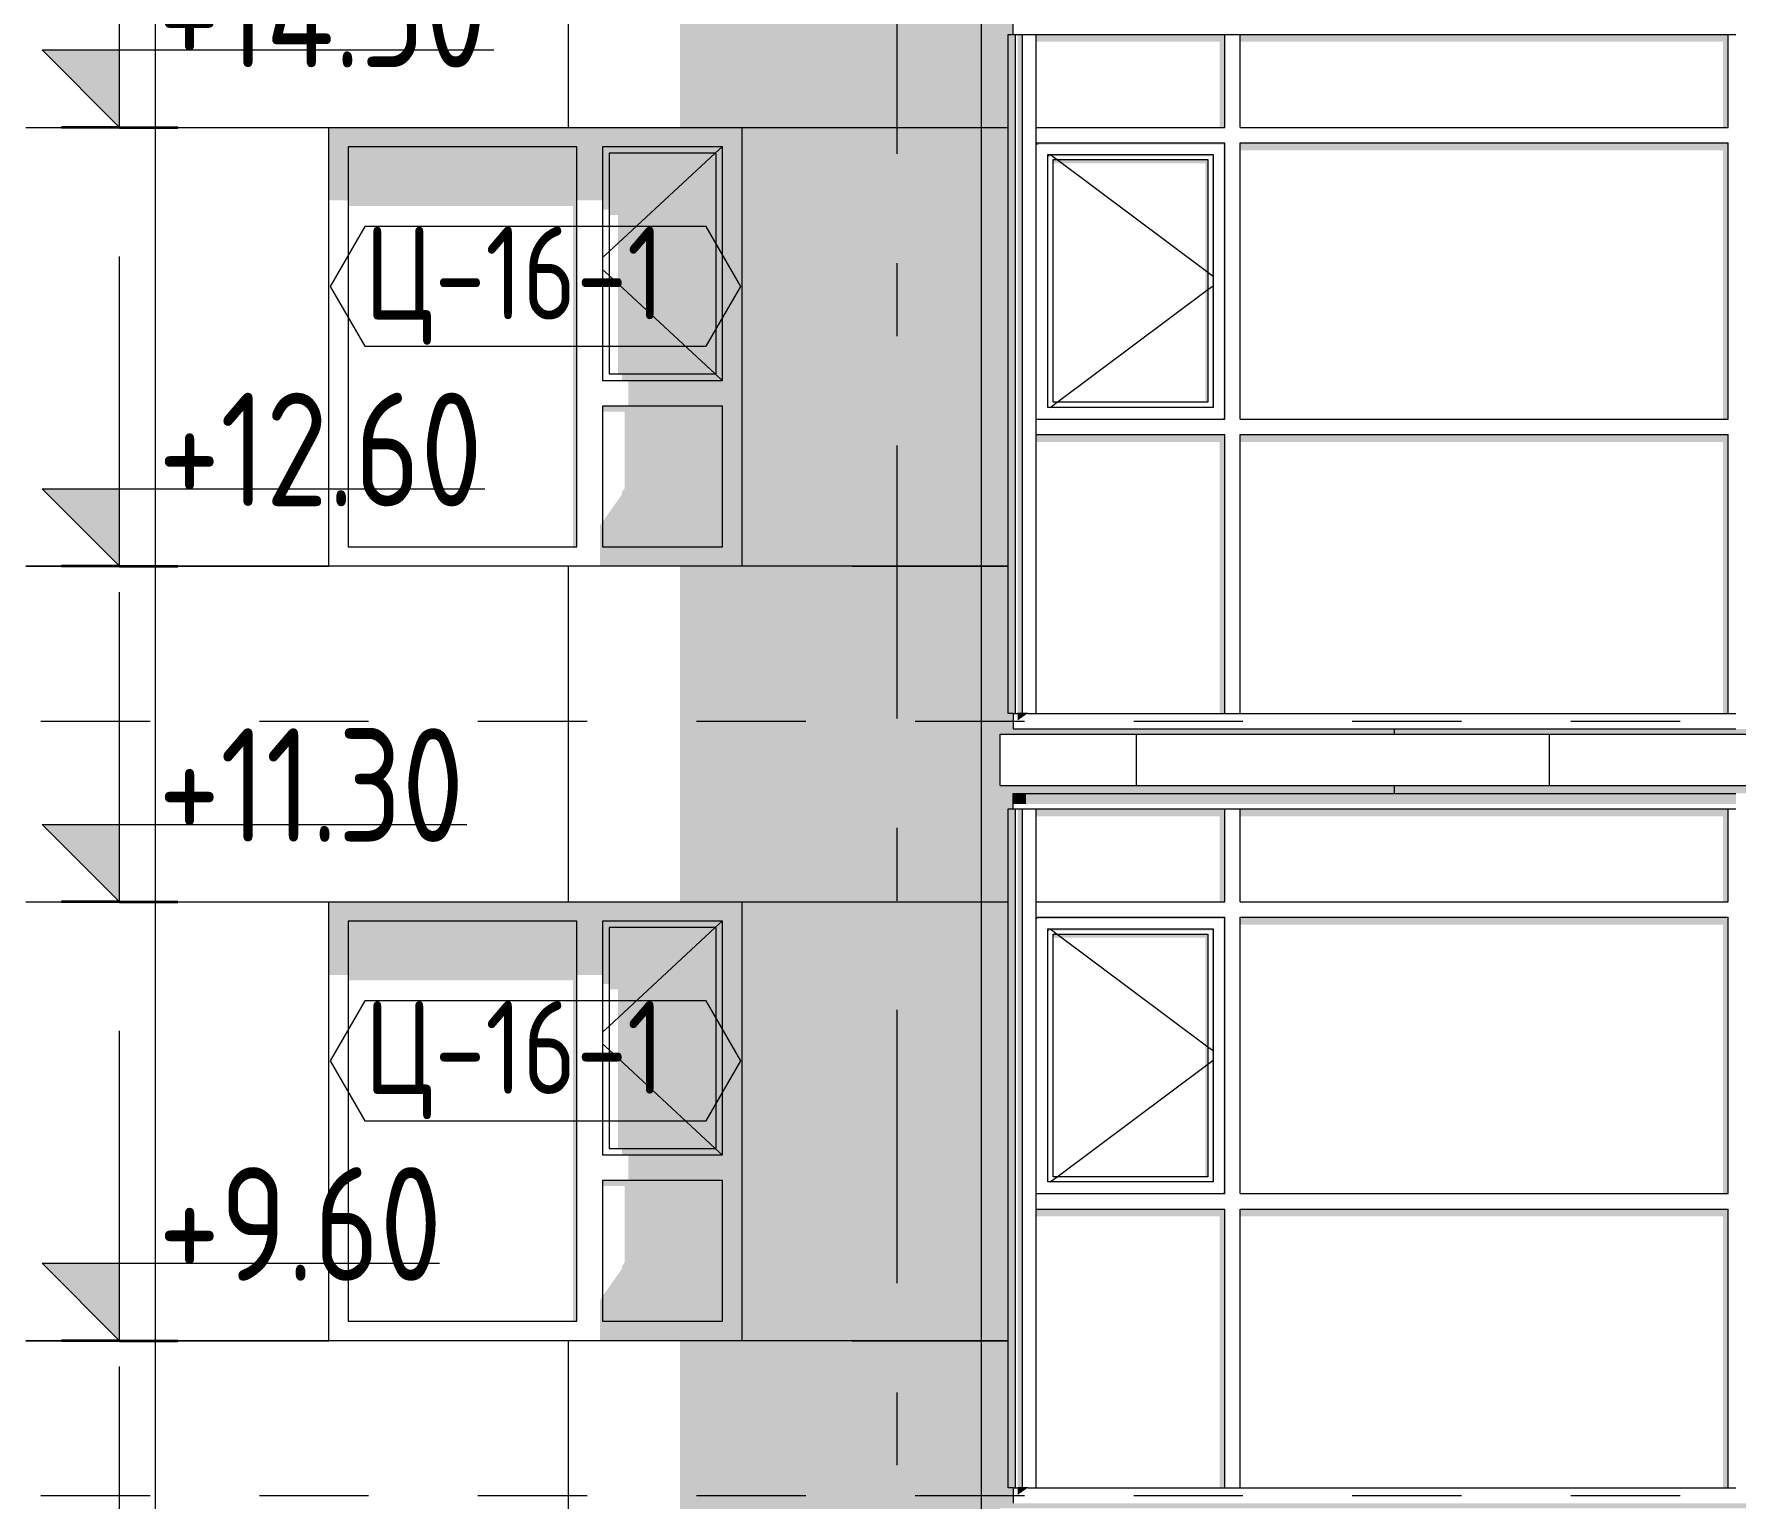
# Model space of a CAD drawing. Header units: millimetres. Extents: x 18162 to 7085488, y 72188 to 247925.
# Drawn here: x 5809667 to 5816259, y 115371 to 121046 of the extents above; entities that cross this region are included whole.
import ezdxf
from ezdxf.enums import TextEntityAlignment as Align

# ---------------------------------------------------------------- set-up
doc = ezdxf.new("R2010")
doc.units = ezdxf.units.MM
doc.header["$MEASUREMENT"] = 0
doc.linetypes.add('Dashed', pattern=[423.333333, 211.666667, -211.666667])
doc.linetypes.add('Double Dashed', pattern=[1093.611073, 529.166651, -211.666656, 141.111112, -211.666656])
for name, color, linetype in [('Archicad Windows', 7, 'Continuous'), ('Finish - Wall', 7, 'Continuous'), ('Structural - Bearing', 7, 'Continuous'), ('Structural - Grid', 7, 'Continuous')]:
    doc.layers.add(name, color=color, linetype=linetype)
doc.styles.add('GENERATED_STYLE_3', font='', dxfattribs={"width": 0.8})
doc.styles.get('GENERATED_STYLE_3').set_extended_font_data('ISOCPEUR MON')
doc.dimstyles.new('GENERATED_STYLE__19', dxfattribs={"dimtxt": 440.00001, "dimasz": 228, "dimexe": 0.18, "dimexo": 31028.935828, "dimgap": 0, "dimtad": 1, "dimdec": 0, "dimzin": 0, "dimdsep": 46, "dimtxsty": 'GENERATED_STYLE_3', "dimblk": 'ARROWHEAD_2', "dimblk1": 'ARROWHEAD_2', "dimblk2": 'ARROWHEAD_2', "dimcen": 0.09, "dimclrd": 13, "dimclre": 13, "dimclrt": 13, "dimadec": 0, "dimazin": 0, "dimtfac": 1, "dimtdec": 4, "dimtmove": 0, "dimatfit": 3, "dimfxl": 1, "dimtolj": 1, "dimtzin": 0, "dimarcsym": 0})
doc.dimstyles.new('GENERATED_STYLE__30', dxfattribs={"dimtxt": 440.00001, "dimasz": 228, "dimexe": 0.18, "dimexo": 0.0625, "dimgap": 0, "dimtad": 1, "dimdec": 0, "dimzin": 0, "dimdsep": 46, "dimtxsty": 'GENERATED_STYLE_3', "dimblk": 'ARROWHEAD_2', "dimblk1": 'ARROWHEAD_2', "dimblk2": 'ARROWHEAD_2', "dimcen": 0.09, "dimclrd": 13, "dimclre": 13, "dimclrt": 13, "dimadec": 0, "dimazin": 0, "dimtfac": 1, "dimtdec": 4, "dimtmove": 0, "dimatfit": 3, "dimfxl": 1, "dimtolj": 1, "dimtzin": 0, "dimarcsym": 0})

# ---------------------------------------------------------------- blocks, each defined once
blk = doc.blocks.new('*X2295', base_point=(5785635.3, 106384.1))
at = {"layer": 'Structural - Bearing', "color": 8, "linetype": 'Continuous', "lineweight": 13}
for p, q in [((5810135.3, 118284.1), (5810135.3, 115984.1)), ((5811735.3, 118284.1), (5811735.3, 117684.1)), ((5813335.3, 118284.1), (5813335.3, 115984.1)), ((5814935.3, 118134.1), (5814935.3, 118104.1)), ((5809635.3, 117684.1), (5810135.3, 117684.1)), ((5810135.3, 117684.1), (5810808.8, 117684.1)), ((5812408.8, 117684.1), (5812835.3, 117684.1)), ((5812835.3, 117684.1), (5813335.3, 117684.1)), ((5813335.3, 117684.1), (5813439.3, 117684.1)), ((5810135.3, 115984.1), (5809635.3, 115984.1)), ((5809635.3, 115984.1), (5810135.3, 115984.1)), ((5810135.3, 115984.1), (5810808.8, 115984.1)), ((5810135.3, 115984.1), (5810135.3, 115384.1)), ((5810808.8, 115984.1), (5810135.3, 115984.1)), ((5811735.3, 115984.1), (5811735.3, 115384.1)), ((5812835.3, 115984.1), (5812408.8, 115984.1)), ((5813335.3, 115984.1), (5812835.3, 115984.1)), ((5812835.3, 115984.1), (5813335.3, 115984.1)), ((5813335.3, 115984.1), (5813439.3, 115984.1)), ((5813335.3, 115984.1), (5813335.3, 115384.1)), ((5813439.3, 115984.1), (5813335.3, 115984.1)), ((5810135.3, 115384.1), (5810135.3, 115284.1)), ((5811735.3, 115384.1), (5811735.3, 115284.1)), ((5813335.3, 115384.1), (5813335.3, 115284.1))]:
    blk.add_line(p, q, dxfattribs=at)
blk = doc.blocks.new('*X2301', base_point=(5785635.3, 106384.1))
at = {"layer": 'Structural - Bearing', "color": 8, "linetype": 'Continuous', "lineweight": 13}
for p, q in [((5810135.3, 121284.1), (5810135.3, 118984.1)), ((5811735.3, 121284.1), (5811735.3, 120684.1)), ((5813335.3, 121284.1), (5813335.3, 118984.1)), ((5809635.3, 120684.1), (5810135.3, 120684.1)), ((5810135.3, 120684.1), (5810808.8, 120684.1)), ((5812408.8, 120684.1), (5812835.3, 120684.1)), ((5812835.3, 120684.1), (5813335.3, 120684.1)), ((5813335.3, 120684.1), (5813439.3, 120684.1)), ((5810135.3, 118984.1), (5809635.3, 118984.1)), ((5809635.3, 118984.1), (5810135.3, 118984.1)), ((5810135.3, 118984.1), (5810808.8, 118984.1)), ((5810135.3, 118984.1), (5810135.3, 118384.1)), ((5810808.8, 118984.1), (5810135.3, 118984.1)), ((5811735.3, 118984.1), (5811735.3, 118384.1)), ((5812835.3, 118984.1), (5812408.8, 118984.1)), ((5813335.3, 118984.1), (5812835.3, 118984.1)), ((5812835.3, 118984.1), (5813335.3, 118984.1)), ((5813335.3, 118984.1), (5813439.3, 118984.1)), ((5813335.3, 118984.1), (5813335.3, 118384.1)), ((5813439.3, 118984.1), (5813335.3, 118984.1)), ((5810135.3, 118384.1), (5810135.3, 118284.1)), ((5811735.3, 118384.1), (5811735.3, 118284.1)), ((5813335.3, 118384.1), (5813335.3, 118284.1)), ((5814935.3, 118354.1), (5814935.3, 118334.1))]:
    blk.add_line(p, q, dxfattribs=at)
blk = doc.blocks.new('*X2331', base_point=(5785635.3, 106384.1))
at = {"layer": 'Structural - Bearing', "color": 7, "linetype": 'Continuous', "lineweight": 9}
for p, q in [((5813935.3, 118334.1), (5813935.3, 118134.1)), ((5815535.3, 118334.1), (5815535.3, 118134.1)), ((5817135.3, 118334.1), (5817135.3, 118134.1)), ((5818735.3, 118334.1), (5818735.3, 118134.1)), ((5820335.3, 118334.1), (5820335.3, 118134.1))]:
    blk.add_line(p, q, dxfattribs=at)
blk = doc.blocks.new('*D2598', base_point=(5785635.3, 106384.1))
at = {"color": 13, "linetype": 'Continuous', "lineweight": 13}
for p, q in [((5838478.4, 115334.1), (5838478.4, 118134.1)), ((5838703.4, 115334.1), (5837187.8, 115334.1)), ((5838478.4, 115134.1), (5838478.4, 115334.1)), ((5838703.4, 115134.1), (5837187.8, 115134.1))]:
    blk.add_line(p, q, dxfattribs=at)
at = {"color": 12, "linetype": 'Continuous', "lineweight": 35}
for p, q in [((5838328.4, 115420.7), (5838628.4, 115247.5)), ((5838328.4, 115220.7), (5838628.4, 115047.5))]:
    blk.add_line(p, q, dxfattribs=at)
blk = doc.blocks.new('ARROWHEAD_2')
at = {"color": 0, "linetype": 'Continuous', "lineweight": 0}
for p, q in [((-0.378, -0.655), (0.378, 0.655)), ((0, 0), (-1, 0))]:
    blk.add_line(p, q, dxfattribs=at)
blk = doc.blocks.new('*D2599', base_point=(5785635.3, 106384.1))
at = {"color": 12, "linetype": 'Continuous', "lineweight": 35}
for p, q in [((5838328.4, 118220.7), (5838628.4, 118047.5)), ((5838328.4, 115420.7), (5838628.4, 115247.5))]:
    blk.add_line(p, q, dxfattribs=at)
at = {"color": 13, "linetype": 'Continuous', "lineweight": 13}
for p, q in [((5838703.4, 118134.1), (5837187.8, 118134.1)), ((5838478.4, 115334.1), (5838478.4, 118134.1))]:
    blk.add_line(p, q, dxfattribs=at)
at = {"color": 13, "lineweight": 13, "char_height": 440, "attachment_point": 7, "rotation": 90, "style": 'GENERATED_STYLE_3'}
for s, insert in [('\\A1;{\\pql;\\fISOCPEUR MON|b0|i0|c0|p0;\\W0.800000;2,800}', (5838605.9, 116549.6)), ('\\A1;{\\pql;\\fISOCPEUR MON|b0|i0|c0|p0;\\W0.800000;200}', (5838518.1, 115420.8))]:
    blk.add_mtext(s, dxfattribs=dict(at, insert=insert))
blk = doc.blocks.new('*D2600', base_point=(5785635.3, 106384.1))
at = {"color": 12, "linetype": 'Continuous', "lineweight": 35}
for p, q in [((5838328.4, 118420.7), (5838628.4, 118247.5)), ((5838328.4, 118220.7), (5838628.4, 118047.5))]:
    blk.add_line(p, q, dxfattribs=at)
at = {"color": 13, "linetype": 'Continuous', "lineweight": 13}
for p, q in [((5838478.4, 118134.1), (5838478.4, 118334.1)), ((5838703.4, 118134.1), (5837187.8, 118134.1))]:
    blk.add_line(p, q, dxfattribs=at)
blk = doc.blocks.new('*D2601', base_point=(5785635.3, 106384.1))
at = {"color": 12, "linetype": 'Continuous', "lineweight": 35}
for p, q in [((5838328.4, 121220.7), (5838628.4, 121047.5)), ((5838328.4, 118420.7), (5838628.4, 118247.5))]:
    blk.add_line(p, q, dxfattribs=at)
at = {"color": 13, "linetype": 'Continuous', "lineweight": 13}
for p, q in [((5838703.4, 121134.1), (5837187.8, 121134.1)), ((5838478.4, 118334.1), (5838478.4, 121134.1)), ((5838703.4, 118334.1), (5837187.8, 118334.1)), ((5838478.4, 118134.1), (5838478.4, 118334.1))]:
    blk.add_line(p, q, dxfattribs=at)
at = {"color": 13, "lineweight": 13, "char_height": 440, "attachment_point": 7, "rotation": 90, "style": 'GENERATED_STYLE_3'}
for s, insert in [('\\A1;{\\pql;\\fISOCPEUR MON|b0|i0|c0|p0;\\W0.800000;2,800}', (5838605.9, 119549.6)), ('\\A1;{\\pql;\\fISOCPEUR MON|b0|i0|c0|p0;\\W0.800000;200}', (5838518.1, 118420.8))]:
    blk.add_mtext(s, dxfattribs=dict(at, insert=insert))
blk = doc.blocks.new('*D2646', base_point=(5785635.3, 106384.1))
at = {"color": 13, "linetype": 'Continuous', "lineweight": 13}
for p, q in [((5801482.5, 156834.1), (5801482.5, 156980.8)), ((5816658.8, 156834.1), (5801257.5, 156834.1)), ((5801482.5, 102734.1), (5801482.5, 156834.1)), ((5806188.8, 102734.1), (5801257.5, 102734.1)), ((5801482.5, 102587.4), (5801482.5, 102734.1))]:
    blk.add_line(p, q, dxfattribs=at)
at = {"color": 12, "linetype": 'Continuous', "lineweight": 35}
for p, q in [((5801632.5, 156747.5), (5801332.5, 156920.7)), ((5801332.5, 102820.7), (5801632.5, 102647.5))]:
    blk.add_line(p, q, dxfattribs=at)
at = {"color": 13, "lineweight": 13, "insert": (5801610.1, 129125.4), "char_height": 440, "attachment_point": 7, "rotation": 90, "style": 'GENERATED_STYLE_3'}
blk.add_mtext('\\A1;{\\pql;\\fISOCPEUR MON|b0|i0|c0|p0;\\W0.800000;54,100}', dxfattribs=at)
blk = doc.blocks.new('Label_127_3', base_point=(5811608.8, 116834.1))
at = {"color": 13, "linetype": 'Continuous', "lineweight": 13, "flags": 128}
blk.add_lwpolyline([(5810813.7, 117068.3), (5810947.8, 116836.1), (5812269.9, 116836.1), (5812404, 117068.3), (5812269.9, 117300.6), (5810947.8, 117300.6)], close=True, dxfattribs=at)
at = {"color": 13, "lineweight": 13, "insert": (5810947.8, 117299.9), "char_height": 360, "attachment_point": 1, "style": 'GENERATED_STYLE_3'}
blk.add_mtext('\\A1;{\\pql;\\pt0,253000;\\fISOCPEUR MON|b0|i0|c0|p0;\\W0.800000;Ц-16-1\\fISOCPEUR MON|b0|i0|c0|p0;\\W0.800000;\\A1{\\H.66x;\\S^  ;}\\fISOCPEUR MON|b0|i0|c0|p0;\\W0.800000;\\fISOCPEUR MON|b0|i0|c0|p0;\\W0.800000;\\A1{\\H.66x;\\S^  ;}\\fISOCPEUR MON|b0|i0|c0|p0;\\W0.800000; \\fISOCPEUR MON|b0|i0|c0|p0;\\W0.800000;\\fISOCPEUR MON|b0|i0|c0|p0;\\W0.800000;\\fISOCPEUR MON|b0|i0|c0|p0;\\W0.800000;\\fISOCPEUR MON|b0|i0|c0|p0;\\W0.800000;\\fISOCPEUR MON|b0|i0|c0|p0;\\W0.800000;\\fISOCPEUR MON|b0|i0|c0|p0;\\W0.800000;\\fISOCPEUR MON|b0|i0|c0|p0;\\W0.800000;\\fISOCPEUR MON|b0|i0|c0|p0;\\W0.800000;\\fISOCPEUR MON|b0|i0|c0|p0;\\W0.800000;\\fISOCPEUR MON|b0|i0|c0|p0;\\W0.800000;\\fISOCPEUR MON|b0|i0|c0|p0;\\W0.800000;\\fISOCPEUR MON|b0|i0|c0|p0;\\W0.800000;\\fISOCPEUR MON|b0|i0|c0|p0;\\W0.800000;\\fISOCPEUR MON|b0|i0|c0|p0;\\W0.800000;\\fISOCPEUR MON|b0|i0|c0|p0;\\W0.800000;\\fISOCPEUR MON|b0|i0|c0|p0;\\W0.800000;\\fISOCPEUR MON|b0|i0|c0|p0;\\W0.800000;\\fISOCPEUR MON|b0|i0|c0|p0;\\W0.800000;\\fISOCPEUR MON|b0|i0|c0|p0;\\W0.800000;\\fISOCPEUR MON|b0|i0|c0|p0;\\W0.800000;\\fISOCPEUR MON|b0|i0|c0|p0;\\W0.800000;\\fISOCPEUR MON|b0|i0|c0|p0;\\W0.800000;\\fISOCPEUR MON|b0|i0|c0|p0;\\W0.800000;\\fISOCPEUR MON|b0|i0|c0|p0;\\W0.800000;\\fISOCPEUR MON|b0|i0|c0|p0;\\W0.800000;\\fISOCPEUR MON|b0|i0|c0|p0;\\W0.800000;\\fISOCPEUR MON|b0|i0|c0|p0;\\W0.800000;\\fISOCPEUR MON|b0|i0|c0|p0;\\W0.800000;\\fISOCPEUR MON|b0|i0|c0|p0;\\W0.800000;\\fISOCPEUR MON|b0|i0|c0|p0;\\W0.800000;\\fISOCPEUR MON|b0|i0|c0|p0;\\W0.800000;\\fISOCPEUR MON|b0|i0|c0|p0;\\W0.800000;\\fISOCPEUR MON|b0|i0|c0|p0;\\W0.800000;\\fISOCPEUR MON|b0|i0|c0|p0;\\W0.800000;\\fISOCPEUR MON|b0|i0|c0|p0;\\W0.800000;\\fISOCPEUR MON|b0|i0|c0|p0;\\W0.800000;\\fISOCPEUR MON|b0|i0|c0|p0;\\W0.800000;\\fISOCPEUR MON|b0|i0|c0|p0;\\W0.800000;\\fISOCPEUR MON|b0|i0|c0|p0;\\W0.800000;\\fISOCPEUR MON|b0|i0|c0|p0;\\W0.800000;\\fISOCPEUR MON|b0|i0|c0|p0;\\W0.800000;\\fISOCPEUR MON|b0|i0|c0|p0;\\W0.800000;\\fISOCPEUR MON|b0|i0|c0|p0;\\W0.800000;}', dxfattribs=at)
blk = doc.blocks.new('Label_132_3', base_point=(5811608.8, 119834.1))
at = {"color": 13, "linetype": 'Continuous', "lineweight": 13, "flags": 128}
blk.add_lwpolyline([(5810813.7, 120068.3), (5810947.8, 119836.1), (5812269.9, 119836.1), (5812404, 120068.3), (5812269.9, 120300.6), (5810947.8, 120300.6)], close=True, dxfattribs=at)
at = {"color": 13, "lineweight": 13, "insert": (5810947.8, 120299.9), "char_height": 360, "attachment_point": 1, "style": 'GENERATED_STYLE_3'}
blk.add_mtext('\\A1;{\\pql;\\pt0,253000;\\fISOCPEUR MON|b0|i0|c0|p0;\\W0.800000;Ц-16-1\\fISOCPEUR MON|b0|i0|c0|p0;\\W0.800000;\\A1{\\H.66x;\\S^  ;}\\fISOCPEUR MON|b0|i0|c0|p0;\\W0.800000;\\fISOCPEUR MON|b0|i0|c0|p0;\\W0.800000;\\A1{\\H.66x;\\S^  ;}\\fISOCPEUR MON|b0|i0|c0|p0;\\W0.800000; \\fISOCPEUR MON|b0|i0|c0|p0;\\W0.800000;\\fISOCPEUR MON|b0|i0|c0|p0;\\W0.800000;\\fISOCPEUR MON|b0|i0|c0|p0;\\W0.800000;\\fISOCPEUR MON|b0|i0|c0|p0;\\W0.800000;\\fISOCPEUR MON|b0|i0|c0|p0;\\W0.800000;\\fISOCPEUR MON|b0|i0|c0|p0;\\W0.800000;\\fISOCPEUR MON|b0|i0|c0|p0;\\W0.800000;\\fISOCPEUR MON|b0|i0|c0|p0;\\W0.800000;\\fISOCPEUR MON|b0|i0|c0|p0;\\W0.800000;\\fISOCPEUR MON|b0|i0|c0|p0;\\W0.800000;\\fISOCPEUR MON|b0|i0|c0|p0;\\W0.800000;\\fISOCPEUR MON|b0|i0|c0|p0;\\W0.800000;\\fISOCPEUR MON|b0|i0|c0|p0;\\W0.800000;\\fISOCPEUR MON|b0|i0|c0|p0;\\W0.800000;\\fISOCPEUR MON|b0|i0|c0|p0;\\W0.800000;\\fISOCPEUR MON|b0|i0|c0|p0;\\W0.800000;\\fISOCPEUR MON|b0|i0|c0|p0;\\W0.800000;\\fISOCPEUR MON|b0|i0|c0|p0;\\W0.800000;\\fISOCPEUR MON|b0|i0|c0|p0;\\W0.800000;\\fISOCPEUR MON|b0|i0|c0|p0;\\W0.800000;\\fISOCPEUR MON|b0|i0|c0|p0;\\W0.800000;\\fISOCPEUR MON|b0|i0|c0|p0;\\W0.800000;\\fISOCPEUR MON|b0|i0|c0|p0;\\W0.800000;\\fISOCPEUR MON|b0|i0|c0|p0;\\W0.800000;\\fISOCPEUR MON|b0|i0|c0|p0;\\W0.800000;\\fISOCPEUR MON|b0|i0|c0|p0;\\W0.800000;\\fISOCPEUR MON|b0|i0|c0|p0;\\W0.800000;\\fISOCPEUR MON|b0|i0|c0|p0;\\W0.800000;\\fISOCPEUR MON|b0|i0|c0|p0;\\W0.800000;\\fISOCPEUR MON|b0|i0|c0|p0;\\W0.800000;\\fISOCPEUR MON|b0|i0|c0|p0;\\W0.800000;\\fISOCPEUR MON|b0|i0|c0|p0;\\W0.800000;\\fISOCPEUR MON|b0|i0|c0|p0;\\W0.800000;\\fISOCPEUR MON|b0|i0|c0|p0;\\W0.800000;\\fISOCPEUR MON|b0|i0|c0|p0;\\W0.800000;\\fISOCPEUR MON|b0|i0|c0|p0;\\W0.800000;\\fISOCPEUR MON|b0|i0|c0|p0;\\W0.800000;\\fISOCPEUR MON|b0|i0|c0|p0;\\W0.800000;\\fISOCPEUR MON|b0|i0|c0|p0;\\W0.800000;\\fISOCPEUR MON|b0|i0|c0|p0;\\W0.800000;\\fISOCPEUR MON|b0|i0|c0|p0;\\W0.800000;\\fISOCPEUR MON|b0|i0|c0|p0;\\W0.800000;\\fISOCPEUR MON|b0|i0|c0|p0;\\W0.800000;}', dxfattribs=at)
blk = doc.blocks.new('Standard grid marker[375]_3', base_point=(5813008.8, 166384.1))
at = {"layer": 'Structural - Grid', "color": 13, "linetype": 'Double Dashed', "lineweight": 13, "ltscale": 2}
blk.add_line((5813008.8, 165384.1), (5813008.8, 100884.1), dxfattribs=at)
at = {"layer": 'Structural - Grid', "color": 13, "lineweight": 13, "style": 'GENERATED_STYLE_3'}
blk.add_attdef('AC_MarkerText_1', text='', height=500, rotation=360, dxfattribs=at).set_placement((5813008.8, 99534.1), align=Align.TOP_CENTER)

msp = doc.modelspace()

# ---------------------------------------------------------------- hatches: boundary and pattern name
at = {"linetype": 'Continuous', "lineweight": 13}
for points in [[(5809998.1, 120684.1), (5809998.1, 120984.1), (5809698.1, 120984.1)], [(5809998.1, 118984.1), (5809998.1, 119284.1), (5809698.1, 119284.1)], [(5809998.1, 117684.1), (5809998.1, 117984.1), (5809698.1, 117984.1)], [(5809998.1, 115984.1), (5809998.1, 116284.1), (5809698.1, 116284.1)]]:
    msp.add_hatch(color=13, dxfattribs=at).paths.add_polyline_path(points)
at = {"layer": 'Archicad Windows', "linetype": 'Continuous', "lineweight": 0}
for points in [[(5811768.8, 120609.1), (5811868.8, 120609.1), (5812333.8, 120609.1), (5812408.8, 120609.1), (5812408.8, 120684.1), (5810808.8, 120684.1), (5810808.8, 120609.1), (5810883.8, 120609.1)], [(5810883.8, 120609.1), (5810808.8, 120609.1), (5810808.8, 120401.2), (5810883.8, 120401.2)], [(5811768.8, 120609.1), (5810883.8, 120609.1), (5810883.8, 120380), (5811753.8, 120380), (5811753.8, 119059.1), (5811768.8, 119059.1)], [(5811868.8, 120609.1), (5811768.8, 120609.1), (5811768.8, 120401.2), (5811868.8, 120401.2)], [(5812333.8, 120609.1), (5811868.8, 120609.1), (5811868.8, 120584.1), (5811893.8, 120584.1), (5812308.8, 120584.1), (5812333.8, 120584.1)], [(5811893.8, 120584.1), (5811868.8, 120584.1), (5811868.8, 120365.9), (5811893.8, 120365.9)], [(5812308.8, 120584.1), (5811893.8, 120584.1), (5811893.8, 120344.7), (5811928.8, 120344.7), (5811928.8, 119729.1), (5812308.8, 119729.1)], [(5812308.8, 119729.1), (5812333.8, 119729.1), (5812333.8, 120584.1), (5812308.8, 120584.1)], [(5812333.8, 119704.1), (5812333.8, 119604.1), (5812333.8, 119059.1), (5812408.8, 119059.1), (5812408.8, 120609.1), (5812333.8, 120609.1)], [(5812333.8, 119729.1), (5811943.8, 119729.1), (5811943.8, 119704.1), (5812333.8, 119704.1)], [(5812333.8, 119704.1), (5811968.8, 119704.1), (5811968.8, 119604.1), (5812333.8, 119604.1)], [(5811943.8, 119262.2), (5811868.8, 119156.2), (5811868.8, 119059.1), (5812333.8, 119059.1), (5812333.8, 119604.1), (5811868.8, 119604.1), (5811868.8, 119582.8), (5811953.8, 119582.8), (5811953.8, 119285.7), (5811943.8, 119271.5)], [(5811868.8, 119156.2), (5811858.8, 119142), (5811858.8, 119059.1), (5811868.8, 119059.1)], [(5812408.8, 119059.1), (5811858.8, 119059.1), (5811858.8, 118984.1), (5812408.8, 118984.1)], [(5811768.8, 117609.1), (5811868.8, 117609.1), (5812333.8, 117609.1), (5812408.8, 117609.1), (5812408.8, 117684.1), (5810808.8, 117684.1), (5810808.8, 117609.1), (5810883.8, 117609.1)], [(5810883.8, 117609.1), (5810808.8, 117609.1), (5810808.8, 117401.2), (5810883.8, 117401.2)], [(5811768.8, 117609.1), (5810883.8, 117609.1), (5810883.8, 117380), (5811753.8, 117380), (5811753.8, 116059.1), (5811768.8, 116059.1)], [(5811868.8, 117609.1), (5811768.8, 117609.1), (5811768.8, 117401.2), (5811868.8, 117401.2)], [(5812333.8, 117609.1), (5811868.8, 117609.1), (5811868.8, 117584.1), (5811893.8, 117584.1), (5812308.8, 117584.1), (5812333.8, 117584.1)], [(5812333.8, 116704.1), (5812333.8, 116604.1), (5812333.8, 116059.1), (5812408.8, 116059.1), (5812408.8, 117609.1), (5812333.8, 117609.1)], [(5811893.8, 117584.1), (5811868.8, 117584.1), (5811868.8, 117365.9), (5811893.8, 117365.9)], [(5812308.8, 117584.1), (5811893.8, 117584.1), (5811893.8, 117344.7), (5811928.8, 117344.7), (5811928.8, 116729.1), (5812308.8, 116729.1)], [(5812308.8, 116729.1), (5812333.8, 116729.1), (5812333.8, 117584.1), (5812308.8, 117584.1)], [(5812333.8, 116729.1), (5811943.8, 116729.1), (5811943.8, 116704.1), (5812333.8, 116704.1)], [(5812333.8, 116704.1), (5811968.8, 116704.1), (5811968.8, 116604.1), (5812333.8, 116604.1)], [(5812333.8, 116604.1), (5811868.8, 116604.1), (5811868.8, 116582.9), (5811953.8, 116582.9), (5811953.8, 116285.7), (5811943.8, 116271.5), (5811943.8, 116262.2), (5811868.8, 116156.2), (5811868.8, 116059.1), (5812333.8, 116059.1)], [(5811868.8, 116156.2), (5811858.8, 116142), (5811858.8, 116059.1), (5811868.8, 116059.1)], [(5811858.8, 116059.1), (5811858.8, 115984.1), (5812408.8, 115984.1), (5812408.8, 116059.1)]]:
    msp.add_hatch(color=49, dxfattribs=at).paths.add_polyline_path(points)
at = {"layer": 'Finish - Wall', "linetype": 'Continuous', "lineweight": 0}
for points in [[(5813439.3, 120654.1), (5813468.8, 120654.1), (5813468.8, 121044.1), (5813439.3, 121044.1)], [(5813495.9, 121044.1), (5813476.4, 121044.1), (5813476.4, 120654.1), (5813495.9, 120654.1)], [(5814278.8, 121044.1), (5813548.8, 121044.1), (5813548.8, 121015.8), (5814258.8, 121015.8), (5814258.8, 120684.1), (5814278.8, 120684.1)], [(5814338.8, 121044.1), (5814338.8, 121015.8), (5816208.8, 121015.8), (5816208.8, 120684.1), (5816228.8, 120684.1), (5816228.8, 121044.1)], [(5813439.3, 119524.1), (5813468.8, 119524.1), (5813468.8, 120654.1), (5813439.3, 120654.1)], [(5813495.9, 120654.1), (5813476.4, 120654.1), (5813476.4, 119524.1), (5813495.9, 119524.1)], [(5813548.8, 120624.1), (5813555.9, 120617), (5814271.8, 120617), (5814278.8, 120624.1)], [(5813555.9, 120617), (5813548.8, 120624.1), (5813548.8, 120617)], [(5813593.8, 120572), (5813600.9, 120572), (5813593.8, 120579.1)], [(5813593.8, 120579.1), (5813600.9, 120572), (5814226.8, 120572), (5814233.8, 120579.1)], [(5814233.8, 120579.1), (5814226.8, 120572), (5814228.8, 120572), (5814228.8, 119604.1), (5814233.8, 119599.1)], [(5814278.8, 120624.1), (5814271.8, 120617), (5814273.8, 120617), (5814273.8, 119559.1), (5814278.8, 119554.1)], [(5814338.8, 120624.1), (5814338.8, 120595.8), (5816208.8, 120595.8), (5816208.8, 119554.1), (5816228.8, 119554.1), (5816228.8, 120624.1)], [(5813613.8, 120559.1), (5813613.8, 120544.9), (5814203.8, 120544.9), (5814203.8, 119619.1), (5814213.8, 119619.1), (5814213.8, 120559.1)], [(5814228.8, 119599.1), (5814233.8, 119599.1), (5814228.8, 119604.1)], [(5813439.3, 119524.1), (5813439.3, 118414.1), (5813468.8, 118414.1), (5813468.8, 119524.1)], [(5813476.4, 119524.1), (5813476.4, 118414.1), (5813495.9, 118414.1), (5813495.9, 119524.1)], [(5814273.8, 119554.1), (5814278.8, 119554.1), (5814273.8, 119559.1)], [(5813548.8, 119494.1), (5813548.8, 119465.8), (5814258.8, 119465.8), (5814258.8, 118414.1), (5814278.8, 118414.1), (5814278.8, 119494.1)], [(5814338.8, 119494.1), (5814338.8, 119465.8), (5816208.8, 119465.8), (5816208.8, 118414.1), (5816228.8, 118414.1), (5816228.8, 119494.1)], [(5813476.4, 118386.5), (5813508.8, 118409.4), (5813508.8, 118414.1), (5813476.4, 118414.1)], [(5813515.4, 118414.1), (5813508.8, 118414.1), (5813508.8, 118409.4)], [(5813458.8, 118104.1), (5813458.8, 118063.4), (5813508.8, 118063.4), (5813508.8, 118104.1)], [(5814308.8, 118104.1), (5813508.8, 118104.1), (5813508.8, 118063.4), (5814308.8, 118063.4)], [(5814308.8, 118104.1), (5814308.8, 118063.4), (5816258.8, 118063.4), (5816258.8, 118104.1)], [(5813439.3, 118044.1), (5813439.3, 117654.1), (5813468.8, 117654.1), (5813468.8, 118044.1)], [(5813495.9, 118044.1), (5813476.4, 118044.1), (5813476.4, 117654.1), (5813495.9, 117654.1)], [(5813548.8, 118044.1), (5813548.8, 118015.8), (5814258.8, 118015.8), (5814258.8, 117684.1), (5814278.8, 117684.1), (5814278.8, 118044.1)], [(5814338.8, 118015.8), (5816208.8, 118015.8), (5816208.8, 117684.1), (5816228.8, 117684.1), (5816228.8, 118044.1), (5814338.8, 118044.1)], [(5813439.3, 116524.1), (5813468.8, 116524.1), (5813468.8, 117654.1), (5813439.3, 117654.1)], [(5813476.4, 116524.1), (5813495.9, 116524.1), (5813495.9, 117654.1), (5813476.4, 117654.1)], [(5813548.8, 117624.1), (5813555.9, 117617), (5814271.8, 117617), (5814278.8, 117624.1)], [(5813555.9, 117617), (5813548.8, 117624.1), (5813548.8, 117617)], [(5814271.8, 117617), (5814273.8, 117617), (5814273.8, 116559.1), (5814278.8, 116554.1), (5814278.8, 117624.1)], [(5814338.8, 117624.1), (5814338.8, 117595.8), (5816208.8, 117595.8), (5816208.8, 116554.1), (5816228.8, 116554.1), (5816228.8, 117624.1)], [(5813600.9, 117572), (5813593.8, 117579.1), (5813593.8, 117572)], [(5813593.8, 117579.1), (5813600.9, 117572), (5814226.8, 117572), (5814233.8, 117579.1)], [(5814213.8, 117559.1), (5813613.8, 117559.1), (5813613.8, 117544.9), (5814203.8, 117544.9), (5814203.8, 116619.1), (5814213.8, 116619.1)], [(5814233.8, 117579.1), (5814226.8, 117572), (5814228.8, 117572), (5814228.8, 116604.1), (5814233.8, 116599.1)], [(5814228.8, 116599.1), (5814233.8, 116599.1), (5814228.8, 116604.1)], [(5814273.8, 116554.1), (5814278.8, 116554.1), (5814273.8, 116559.1)], [(5813439.3, 116524.1), (5813439.3, 115414.1), (5813468.8, 115414.1), (5813468.8, 116524.1)], [(5813495.9, 116524.1), (5813476.4, 116524.1), (5813476.4, 115414.1), (5813495.9, 115414.1)], [(5813548.8, 116494.1), (5813548.8, 116465.8), (5814258.8, 116465.8), (5814258.8, 115414.1), (5814278.8, 115414.1), (5814278.8, 116494.1)], [(5814338.8, 116494.1), (5814338.8, 116465.8), (5816208.8, 116465.8), (5816208.8, 115414.1), (5816228.8, 115414.1), (5816228.8, 116494.1)], [(5813476.4, 115386.5), (5813508.8, 115409.4), (5813508.8, 115414.1), (5813476.4, 115414.1)], [(5813508.8, 115414.1), (5813508.8, 115409.4), (5813515.4, 115414.1)]]:
    msp.add_hatch(color=49, dxfattribs=at).paths.add_polyline_path(points)
at = {"layer": 'Structural - Bearing', "linetype": 'Continuous', "lineweight": 0}
for points in [[(5812168.8, 121284.1), (5812168.8, 120684.1), (5812408.8, 120684.1), (5812408.8, 118984.1), (5812168.8, 118984.1), (5812168.8, 118284.1), (5813408.8, 118284.1), (5813408.8, 118334.1), (5816958.8, 118334.1), (5816958.8, 118354.1), (5813458.8, 118354.1), (5813458.8, 118414.1), (5813439.3, 118414.1), (5813439.3, 121044.1), (5813458.8, 121044.1), (5813458.8, 121104.1), (5816958.8, 121104.1), (5816958.8, 121134.1), (5813408.8, 121134.1), (5813408.8, 121284.1)], [(5813408.8, 118284.1), (5812168.8, 118284.1), (5812168.8, 117684.1), (5812408.8, 117684.1), (5812408.8, 115984.1), (5812168.8, 115984.1), (5812168.8, 115284.1), (5813408.8, 115284.1), (5813408.8, 115334.1), (5816958.8, 115334.1), (5816958.8, 115354.1), (5813458.8, 115354.1), (5813458.8, 115414.1), (5813439.3, 115414.1), (5813439.3, 118044.1), (5813458.8, 118044.1), (5813458.8, 118104.1), (5816958.8, 118104.1), (5816958.8, 118134.1), (5813408.8, 118134.1)]]:
    msp.add_hatch(color=49, dxfattribs=at).paths.add_polyline_path(points)

# ---------------------------------------------------------------- linework, layer by layer
at = {"color": 13, "linetype": 'Continuous', "lineweight": 13}
for p, q in [((5809998.1, 120684.1), (5809998.1, 121884.1)), ((5809998.1, 120684.1), (5809698.1, 120984.1)), ((5809698.1, 120984.1), (5809998.1, 120984.1)), ((5809998.1, 120984.1), (5811447.9, 120984.1)), ((5809998.1, 118984.1), (5809998.1, 120184.1)), ((5809998.1, 118984.1), (5809698.1, 119284.1)), ((5809698.1, 119284.1), (5809998.1, 119284.1)), ((5809998.1, 119284.1), (5811412.8, 119284.1)), ((5809998.1, 117684.1), (5809998.1, 118884.1)), ((5809998.1, 117684.1), (5809698.1, 117984.1)), ((5809698.1, 117984.1), (5809998.1, 117984.1)), ((5809998.1, 117984.1), (5811342.5, 117984.1)), ((5809998.1, 115984.1), (5809998.1, 117184.1)), ((5809998.1, 115984.1), (5809698.1, 116284.1)), ((5809698.1, 116284.1), (5809998.1, 116284.1)), ((5809998.1, 116284.1), (5811237.1, 116284.1)), ((5809998.1, 114684.1), (5809998.1, 115884.1))]:
    msp.add_line(p, q, dxfattribs=at)
at = {"color": 12, "linetype": 'Continuous', "lineweight": 35}
for p, q in [((5809998.1, 120684.1), (5809773.1, 120684.1)), ((5809998.1, 120684.1), (5810223.1, 120684.1)), ((5809998.1, 118984.1), (5809773.1, 118984.1)), ((5809998.1, 118984.1), (5810223.1, 118984.1)), ((5809998.1, 117684.1), (5809773.1, 117684.1)), ((5809998.1, 117684.1), (5810223.1, 117684.1)), ((5809998.1, 115984.1), (5809773.1, 115984.1)), ((5809998.1, 115984.1), (5810223.1, 115984.1))]:
    msp.add_line(p, q, dxfattribs=at)
at = {"color": 8, "linetype": 'Dashed', "lineweight": 13, "ltscale": 2}
for p, q in [((5800379.4, 118384.1), (5841359.8, 118384.1)), ((5800379.4, 115384.1), (5841359.8, 115384.1))]:
    msp.add_line(p, q, dxfattribs=at)
at = {"layer": 'Archicad Windows', "color": 7, "linetype": 'Continuous', "lineweight": 13}
for p, q in [((5810808.8, 118984.1), (5810808.8, 120684.1)), ((5810808.8, 120684.1), (5812408.8, 120684.1)), ((5812408.8, 120684.1), (5812408.8, 118984.1)), ((5812408.8, 118984.1), (5810808.8, 118984.1)), ((5810808.8, 115984.1), (5810808.8, 117684.1)), ((5810808.8, 117684.1), (5812408.8, 117684.1)), ((5812408.8, 117684.1), (5812408.8, 115984.1)), ((5812408.8, 115984.1), (5810808.8, 115984.1))]:
    msp.add_line(p, q, dxfattribs=at)
at = {"layer": 'Archicad Windows', "color": 7, "linetype": 'Continuous', "lineweight": 9}
for p, q in [((5810883.8, 120609.1), (5810883.8, 119059.1)), ((5811768.8, 120609.1), (5810883.8, 120609.1)), ((5811768.8, 119059.1), (5811768.8, 120609.1)), ((5811868.8, 120609.1), (5811868.8, 119704.1)), ((5812333.8, 120609.1), (5811868.8, 120609.1)), ((5811893.8, 120584.1), (5811893.8, 119729.1)), ((5812308.8, 120584.1), (5811893.8, 120584.1)), ((5812304.9, 120584.1), (5811893.8, 120202.9)), ((5812331.9, 120609.1), (5812304.9, 120584.1)), ((5812308.8, 119729.1), (5812308.8, 120584.1)), ((5812333.8, 119704.1), (5812333.8, 120609.1)), ((5811893.8, 120202.9), (5811868.8, 120179.7)), ((5811893.8, 120110.2), (5811868.8, 120133.4)), ((5812304.9, 119729.1), (5811893.8, 120110.2)), ((5811893.8, 119729.1), (5812308.8, 119729.1)), ((5812331.9, 119704.1), (5812304.9, 119729.1)), ((5811868.8, 119704.1), (5812333.8, 119704.1)), ((5811868.8, 119604.1), (5811868.8, 119059.1)), ((5812333.8, 119604.1), (5811868.8, 119604.1)), ((5812333.8, 119059.1), (5812333.8, 119604.1)), ((5810883.8, 119059.1), (5811768.8, 119059.1)), ((5811868.8, 119059.1), (5812333.8, 119059.1)), ((5810883.8, 117609.1), (5810883.8, 116059.1)), ((5811768.8, 117609.1), (5810883.8, 117609.1)), ((5811768.8, 116059.1), (5811768.8, 117609.1)), ((5811868.8, 117609.1), (5811868.8, 116704.1)), ((5812333.8, 117609.1), (5811868.8, 117609.1)), ((5812331.9, 117609.1), (5812304.9, 117584.1)), ((5812333.8, 116704.1), (5812333.8, 117609.1)), ((5811893.8, 117584.1), (5811893.8, 116729.1)), ((5812308.8, 117584.1), (5811893.8, 117584.1)), ((5812304.9, 117584.1), (5811893.8, 117202.9)), ((5812308.8, 116729.1), (5812308.8, 117584.1)), ((5811893.8, 117202.9), (5811868.8, 117179.7)), ((5811893.8, 117110.2), (5811868.8, 117133.4)), ((5812304.9, 116729.1), (5811893.8, 117110.2)), ((5811868.8, 116704.1), (5812333.8, 116704.1)), ((5811893.8, 116729.1), (5812308.8, 116729.1)), ((5812331.9, 116704.1), (5812304.9, 116729.1)), ((5811868.8, 116604.1), (5811868.8, 116059.1)), ((5812333.8, 116604.1), (5811868.8, 116604.1)), ((5812333.8, 116059.1), (5812333.8, 116604.1)), ((5810883.8, 116059.1), (5811768.8, 116059.1)), ((5811868.8, 116059.1), (5812333.8, 116059.1))]:
    msp.add_line(p, q, dxfattribs=at)
at = {"layer": 'Finish - Wall', "color": 7, "linetype": 'Continuous', "lineweight": 9}
for p, q in [((5813458.8, 121044.1), (5813458.8, 121104.1)), ((5813439.3, 121044.1), (5813458.8, 121044.1)), ((5813439.3, 120654.1), (5813439.3, 121044.1)), ((5813458.8, 121044.1), (5813468.8, 121044.1)), ((5813468.8, 121044.1), (5813476.4, 121044.1)), ((5813468.8, 120654.1), (5813468.8, 121044.1)), ((5813476.4, 121044.1), (5813495.9, 121044.1)), ((5813495.9, 121044.1), (5813515.4, 121044.1)), ((5813495.9, 120654.1), (5813495.9, 121044.1)), ((5813515.4, 121044.1), (5813548.8, 121044.1)), ((5813548.8, 121044.1), (5814278.8, 121044.1)), ((5813548.8, 120684.1), (5813548.8, 121044.1)), ((5814278.8, 121044.1), (5814308.8, 121044.1)), ((5814278.8, 120684.1), (5814278.8, 121044.1)), ((5814308.8, 121044.1), (5814338.8, 121044.1)), ((5814338.8, 121044.1), (5816228.8, 121044.1)), ((5814338.8, 120684.1), (5814338.8, 121044.1)), ((5816228.8, 121044.1), (5816258.8, 121044.1)), ((5816228.8, 120684.1), (5816228.8, 121044.1)), ((5813439.3, 119524.1), (5813439.3, 120654.1)), ((5813468.8, 119524.1), (5813468.8, 120654.1)), ((5813495.9, 119524.1), (5813495.9, 120654.1)), ((5813548.8, 120654.1), (5813548.8, 120684.1)), ((5813548.8, 120684.1), (5814278.8, 120684.1)), ((5813548.8, 120624.1), (5813548.8, 120654.1)), ((5814338.8, 120684.1), (5816228.8, 120684.1)), ((5813548.8, 119554.1), (5813548.8, 120624.1)), ((5813548.8, 120624.1), (5814278.8, 120624.1)), ((5813593.8, 119599.1), (5813593.8, 120579.1)), ((5813593.8, 120579.1), (5814233.8, 120579.1)), ((5813602.3, 120579.1), (5813629.1, 120559.1)), ((5814233.8, 120579.1), (5814233.8, 119599.1)), ((5814278.8, 119554.1), (5814278.8, 120624.1)), ((5814338.8, 119554.1), (5814338.8, 120624.1)), ((5814338.8, 120624.1), (5816228.8, 120624.1)), ((5816228.8, 119554.1), (5816228.8, 120624.1)), ((5813613.8, 120559.1), (5814213.8, 120559.1)), ((5813613.8, 119619.1), (5813613.8, 120559.1)), ((5813629.1, 120559.1), (5814213.8, 120122.7)), ((5814213.8, 120559.1), (5814213.8, 119619.1)), ((5814213.8, 120122.7), (5814233.8, 120107.7)), ((5813629.1, 119619.1), (5814213.8, 120055.5)), ((5814213.8, 120055.5), (5814233.8, 120070.4)), ((5814233.8, 119599.1), (5813593.8, 119599.1)), ((5813602.3, 119599.1), (5813629.1, 119619.1)), ((5814213.8, 119619.1), (5813613.8, 119619.1)), ((5813439.3, 118414.1), (5813439.3, 119524.1)), ((5813468.8, 118414.1), (5813468.8, 119524.1)), ((5813495.9, 118414.1), (5813495.9, 119524.1)), ((5813548.8, 119524.1), (5813548.8, 119554.1)), ((5813548.8, 119554.1), (5814278.8, 119554.1)), ((5813548.8, 119494.1), (5813548.8, 119524.1)), ((5814338.8, 119554.1), (5816228.8, 119554.1)), ((5813548.8, 118414.1), (5813548.8, 119494.1)), ((5813548.8, 119494.1), (5814278.8, 119494.1)), ((5814278.8, 118414.1), (5814278.8, 119494.1)), ((5814338.8, 118414.1), (5814338.8, 119494.1)), ((5814338.8, 119494.1), (5816228.8, 119494.1)), ((5816228.8, 118414.1), (5816228.8, 119494.1)), ((5813458.8, 118414.1), (5813439.3, 118414.1)), ((5813458.8, 118414.1), (5813468.8, 118414.1)), ((5813458.8, 118414.1), (5813458.8, 118354.1)), ((5813468.8, 118414.1), (5813476.4, 118414.1)), ((5813495.9, 118414.1), (5813476.4, 118414.1)), ((5813515.4, 118414.1), (5813495.9, 118414.1)), ((5813515.4, 118414.1), (5813548.8, 118414.1)), ((5813548.8, 118414.1), (5814278.8, 118414.1)), ((5814278.8, 118414.1), (5814308.8, 118414.1)), ((5814308.8, 118414.1), (5814338.8, 118414.1)), ((5814338.8, 118414.1), (5816228.8, 118414.1)), ((5816228.8, 118414.1), (5816258.8, 118414.1)), ((5813458.8, 118354.1), (5813508.8, 118354.1)), ((5813508.8, 118354.1), (5814308.8, 118354.1)), ((5814308.8, 118354.1), (5816258.8, 118354.1)), ((5813458.8, 118044.1), (5813458.8, 118104.1)), ((5813458.8, 118104.1), (5813508.8, 118104.1)), ((5813508.8, 118104.1), (5814308.8, 118104.1)), ((5814308.8, 118104.1), (5816258.8, 118104.1)), ((5813439.3, 118044.1), (5813458.8, 118044.1)), ((5813439.3, 117654.1), (5813439.3, 118044.1)), ((5813458.8, 118044.1), (5813468.8, 118044.1)), ((5813468.8, 118044.1), (5813476.4, 118044.1)), ((5813468.8, 117654.1), (5813468.8, 118044.1)), ((5813476.4, 118044.1), (5813495.9, 118044.1)), ((5813495.9, 118044.1), (5813515.4, 118044.1)), ((5813495.9, 117654.1), (5813495.9, 118044.1)), ((5813515.4, 118044.1), (5813548.8, 118044.1)), ((5813548.8, 118044.1), (5814278.8, 118044.1)), ((5813548.8, 117684.1), (5813548.8, 118044.1)), ((5814278.8, 118044.1), (5814308.8, 118044.1)), ((5814278.8, 117684.1), (5814278.8, 118044.1)), ((5814308.8, 118044.1), (5814338.8, 118044.1)), ((5814338.8, 118044.1), (5816228.8, 118044.1)), ((5814338.8, 117684.1), (5814338.8, 118044.1)), ((5816228.8, 118044.1), (5816258.8, 118044.1)), ((5816228.8, 117684.1), (5816228.8, 118044.1)), ((5813548.8, 117654.1), (5813548.8, 117684.1)), ((5813548.8, 117684.1), (5814278.8, 117684.1)), ((5814338.8, 117684.1), (5816228.8, 117684.1)), ((5813439.3, 116524.1), (5813439.3, 117654.1)), ((5813468.8, 116524.1), (5813468.8, 117654.1)), ((5813495.9, 116524.1), (5813495.9, 117654.1)), ((5813548.8, 117624.1), (5813548.8, 117654.1)), ((5813548.8, 116554.1), (5813548.8, 117624.1)), ((5813548.8, 117624.1), (5814278.8, 117624.1)), ((5814278.8, 116554.1), (5814278.8, 117624.1)), ((5814338.8, 116554.1), (5814338.8, 117624.1)), ((5814338.8, 117624.1), (5816228.8, 117624.1)), ((5816228.8, 116554.1), (5816228.8, 117624.1)), ((5813593.8, 116599.1), (5813593.8, 117579.1)), ((5813593.8, 117579.1), (5814233.8, 117579.1)), ((5813602.3, 117579.1), (5813629.1, 117559.1)), ((5813613.8, 117559.1), (5814213.8, 117559.1)), ((5813613.8, 116619.1), (5813613.8, 117559.1)), ((5813629.1, 117559.1), (5814213.8, 117122.7)), ((5814213.8, 117559.1), (5814213.8, 116619.1)), ((5814233.8, 117579.1), (5814233.8, 116599.1)), ((5814213.8, 117122.7), (5814233.8, 117107.7)), ((5813629.1, 116619.1), (5814213.8, 117055.5)), ((5814213.8, 117055.5), (5814233.8, 117070.4)), ((5813602.3, 116599.1), (5813629.1, 116619.1)), ((5814213.8, 116619.1), (5813613.8, 116619.1)), ((5813548.8, 116524.1), (5813548.8, 116554.1)), ((5813548.8, 116554.1), (5814278.8, 116554.1)), ((5814233.8, 116599.1), (5813593.8, 116599.1)), ((5814338.8, 116554.1), (5816228.8, 116554.1)), ((5813439.3, 115414.1), (5813439.3, 116524.1)), ((5813468.8, 115414.1), (5813468.8, 116524.1)), ((5813495.9, 115414.1), (5813495.9, 116524.1)), ((5813548.8, 116494.1), (5813548.8, 116524.1)), ((5813548.8, 115414.1), (5813548.8, 116494.1)), ((5813548.8, 116494.1), (5814278.8, 116494.1)), ((5814278.8, 115414.1), (5814278.8, 116494.1)), ((5814338.8, 115414.1), (5814338.8, 116494.1)), ((5814338.8, 116494.1), (5816228.8, 116494.1)), ((5816228.8, 115414.1), (5816228.8, 116494.1)), ((5813458.8, 115414.1), (5813439.3, 115414.1)), ((5813458.8, 115414.1), (5813468.8, 115414.1)), ((5813458.8, 115414.1), (5813458.8, 115354.1)), ((5813468.8, 115414.1), (5813476.4, 115414.1)), ((5813495.9, 115414.1), (5813476.4, 115414.1)), ((5813515.4, 115414.1), (5813495.9, 115414.1)), ((5813515.4, 115414.1), (5813548.8, 115414.1)), ((5813548.8, 115414.1), (5814278.8, 115414.1)), ((5814278.8, 115414.1), (5814308.8, 115414.1)), ((5814308.8, 115414.1), (5814338.8, 115414.1)), ((5814338.8, 115414.1), (5816228.8, 115414.1)), ((5816228.8, 115414.1), (5816258.8, 115414.1))]:
    msp.add_line(p, q, dxfattribs=at)
at = {"layer": 'Structural - Bearing', "color": 7, "linetype": 'Continuous', "lineweight": 13}
for p, q in [((5813408.8, 118134.1), (5813408.8, 118334.1)), ((5813408.8, 118334.1), (5820608.8, 118334.1)), ((5813408.8, 118134.1), (5820608.8, 118134.1))]:
    msp.add_line(p, q, dxfattribs=at)

# ---------------------------------------------------------------- block references
at = {"color": 12, "linetype": 'Continuous', "lineweight": 13}
for name, p in [('Label_132_3', (5811608.8, 119834.1)), ('Label_127_3', (5811608.8, 116834.1))]:
    msp.add_blockref(name, p, dxfattribs=at)
at = {"layer": 'Structural - Bearing', "lineweight": 0}
for name in ['*X2301', '*X2331', '*X2295']:
    msp.add_blockref(name, (5785635.3, 106384.1), dxfattribs=at)
at = {"layer": 'Structural - Grid', "color": 13, "linetype": 'Continuous', "lineweight": 13}
msp.add_blockref('Standard grid marker[375]_3', (5813008.8, 166384.1), dxfattribs=at)

# ---------------------------------------------------------------- texts
at = {"color": 13, "lineweight": 13, "char_height": 440, "attachment_point": 7, "style": 'GENERATED_STYLE_3'}
for s, insert in [('\\A1;{\\pql;\\fISOCPEUR MON|b0|i0|c0|p0;\\W0.800000;+14.30}', (5810148.1, 120916.3)), ('\\A1;{\\pql;\\fISOCPEUR MON|b0|i0|c0|p0;\\W0.800000;+12.60}', (5810148.1, 119216.3)), ('\\A1;{\\pql;\\fISOCPEUR MON|b0|i0|c0|p0;\\W0.800000;+11.30}', (5810148.1, 117916.3)), ('\\A1;{\\pql;\\fISOCPEUR MON|b0|i0|c0|p0;\\W0.800000;+9.60}', (5810148.1, 116216.3))]:
    msp.add_mtext(s, dxfattribs=dict(at, insert=insert))

# ---------------------------------------------------------------- dimensions: what is measured, and where the dimension line sits
at = {"color": 13, "linetype": 'Continuous', "lineweight": 13}
for base, p1, p2, dimstyle, picture, middle in [((5801482.5, 156834.1), (5806188.8, 102734.1), (5816658.8, 156834.1), 'GENERATED_STYLE__30', '*D2646', (5801174.5, 130029.9)), ((5838478.4, 121134.1), (5805483.8, 118334.1), (5805483.8, 121134.1), 'GENERATED_STYLE__19', '*D2601', (5838170.4, 120286.7)), ((5838478.4, 118334.1), (5805483.8, 118134.1), (5805483.8, 118334.1), 'GENERATED_STYLE__19', '*D2600', (5838170.4, 118923)), ((5838478.4, 118134.1), (5805483.8, 115334.1), (5805483.8, 118134.1), 'GENERATED_STYLE__19', '*D2599', (5838170.4, 117286.7)), ((5838478.4, 115334.1), (5805483.8, 115134.1), (5805483.8, 115334.1), 'GENERATED_STYLE__19', '*D2598', (5838170.4, 115923))]:
    dim = msp.add_linear_dim(base=base, p1=p1, p2=p2, angle=90, dimstyle=dimstyle, dxfattribs=at)
    dim.commit()
    dim.dimension.update_dxf_attribs({"geometry": picture, "text_midpoint": middle, "dimtype": 160, "text_rotation": 90})

doc.saveas('drawing.dxf')
